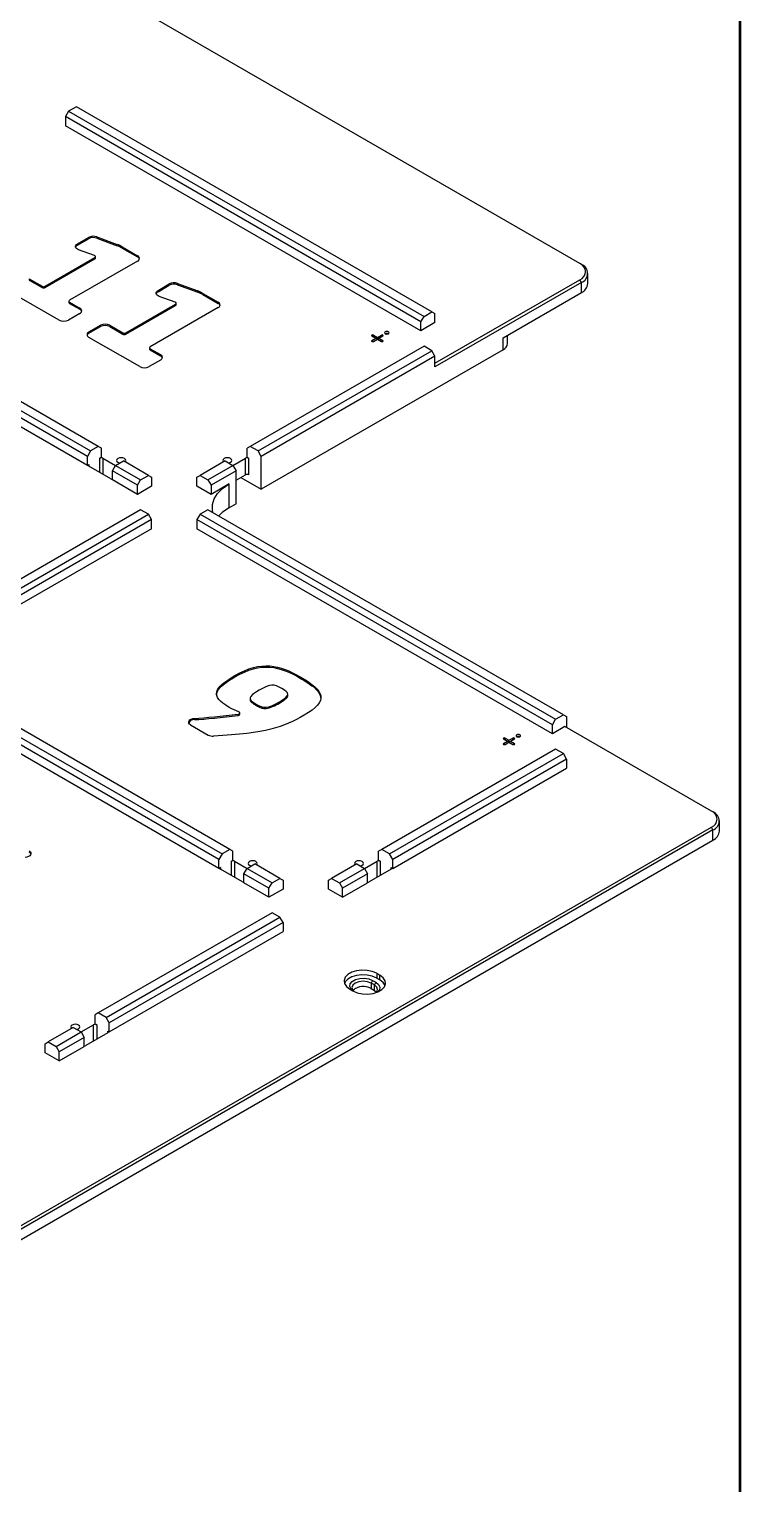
# Model space of a CAD drawing. Header units: millimetres. Extents: x 3 to 429, y 3 to 276.
# Drawn here: x 399.04 to 419.1, y 214.47 to 255.55 of the extents above; entities that cross this region are included whole.
import ezdxf

# ---------------------------------------------------------------- set-up
doc = ezdxf.new("R2010")
doc.units = ezdxf.units.MM

msp = doc.modelspace()

# ---------------------------------------------------------------- linework, layer by layer
at = {"color": 7, "linetype": 'Continuous', "lineweight": 50}
msp.add_line((419.1, 266.7), (419.1, 12.7), dxfattribs=at)
at = {"color": 7, "linetype": 'Continuous', "lineweight": 25}
for p, q in [((414.583622, 248.933291), (388.111312, 264.21543)), ((400.154224, 253.232248), (400.065836, 253.079154)), ((410.097913, 247.287759), (400.065836, 253.079154)), ((400.065836, 253.079154), (400.065836, 252.823985)), ((400.375195, 253.359811), (400.154224, 253.232248)), ((400.154224, 253.232248), (410.186302, 247.440853)), ((410.407272, 247.568416), (400.375195, 253.359811)), ((410.097913, 247.03259), (400.065836, 252.823985)), ((400.403614, 249.486376), (400.718967, 249.668425)), ((400.403614, 249.450652), (400.718967, 249.632701)), ((400.403614, 249.486376), (400.403614, 249.450652)), ((400.718967, 249.632701), (400.718967, 249.668425)), ((400.952936, 249.682939), (401.523817, 249.471093)), ((400.952936, 249.682939), (400.952936, 249.647215)), ((400.952936, 249.647215), (401.523817, 249.435369)), ((401.523817, 249.435369), (401.523817, 249.471093)), ((401.669397, 249.40336), (402.102544, 249.15331)), ((401.669397, 249.40336), (401.669397, 249.367637)), ((401.669397, 249.367637), (402.102544, 249.117586)), ((399.497579, 248.289099), (400.898832, 249.098025)), ((399.497579, 248.253376), (400.898832, 249.062301)), ((402.102544, 249.000234), (400.184134, 247.892759)), ((400.887939, 249.15407), (400.436291, 249.318242)), ((400.898832, 249.062301), (400.898832, 249.098025)), ((400.917137, 249.087814), (400.917137, 249.123538)), ((402.102544, 249.117586), (402.102544, 249.15331)), ((392.155079, 248.614439), (400.772943, 243.639452)), ((400.993913, 243.767016), (392.376049, 248.742003)), ((414.627816, 248.907769), (414.583622, 248.933291)), ((414.810874, 248.366853), (414.810874, 248.652642)), ((400.684554, 243.486359), (392.06669, 248.461346)), ((400.684554, 243.23119), (392.06669, 248.206177)), ((399.885053, 247.335603), (398.453539, 248.161998)), ((399.041449, 248.501392), (399.409191, 248.289099)), ((399.041449, 248.501392), (399.041449, 248.465668)), ((399.041449, 248.465668), (399.409191, 248.253376)), ((399.409191, 248.253376), (399.409191, 248.289099)), ((399.497579, 248.289099), (399.497579, 248.253376)), ((402.680405, 248.17201), (402.995758, 248.354059)), ((402.680405, 248.136286), (402.995758, 248.318335)), ((402.680405, 248.17201), (402.680405, 248.136286)), ((402.995758, 248.318335), (402.995758, 248.354059)), ((403.229725, 248.368573), (403.800588, 248.156739)), ((403.229725, 248.368573), (403.229725, 248.33285)), ((403.229725, 248.33285), (403.800588, 248.121016)), ((403.800588, 248.121016), (403.800588, 248.156739)), ((410.495661, 246.114131), (414.583622, 248.474061)), ((414.627816, 248.397514), (410.495661, 246.012072)), ((414.627816, 248.397514), (414.583622, 248.474061)), ((414.627816, 248.111725), (414.627816, 248.397514)), ((400.165828, 247.867247), (400.165828, 247.831523)), ((400.184134, 247.841734), (400.472963, 247.674997)), ((400.184134, 247.841734), (400.184134, 247.80601)), ((400.184134, 247.80601), (400.472963, 247.639273)), ((401.774357, 246.974743), (403.175606, 247.783667)), ((401.774357, 246.939019), (403.175606, 247.747943)), ((403.164714, 247.839712), (402.713083, 248.003875)), ((403.175606, 247.747943), (403.175606, 247.783667)), ((403.193912, 247.773456), (403.193912, 247.80918)), ((403.946176, 248.089004), (404.379337, 247.838945)), ((403.946176, 248.089004), (403.946176, 248.05328)), ((403.946176, 248.05328), (404.379337, 247.803221)), ((404.379337, 247.803221), (404.379337, 247.838945)), ((412.418107, 246.836087), (414.627816, 248.111725)), ((400.472963, 247.52192), (400.150218, 247.335603)), ((400.472963, 247.639273), (400.472963, 247.674997)), ((404.379337, 247.685869), (402.460928, 246.578394)), ((410.097913, 247.287759), (410.186302, 247.440853)), ((410.186302, 247.440853), (410.407272, 247.568416)), ((410.407272, 247.568416), (410.495661, 247.517374)), ((410.495661, 247.262205), (410.495661, 247.517374)), ((400.730348, 247.000701), (401.053093, 247.187018)), ((400.730348, 246.964978), (401.053093, 247.151294)), ((400.730348, 247.000701), (400.730348, 246.964978)), ((401.053093, 247.151294), (401.053093, 247.187018)), ((401.318258, 247.187018), (401.685969, 246.974743)), ((401.318258, 247.187018), (401.318258, 247.151294)), ((401.318258, 247.151294), (401.685969, 246.939019)), ((401.685969, 246.939019), (401.685969, 246.974743)), ((401.774357, 246.974743), (401.774357, 246.939019)), ((408.716181, 246.911532), (408.716625, 246.911788)), ((408.716181, 246.911532), (408.716625, 246.911275)), ((408.716181, 246.886275), (408.826889, 246.822365)), ((408.716625, 246.911275), (408.716625, 246.911788)), ((408.760375, 246.911788), (408.871083, 246.847878)), ((408.871083, 246.847878), (408.98179, 246.911788)), ((408.915277, 246.822365), (409.025985, 246.886275)), ((409.02554, 246.911788), (409.025985, 246.911532)), ((409.02554, 246.911788), (409.02554, 246.911275)), ((409.02554, 246.911275), (409.025985, 246.911532)), ((410.097913, 247.03259), (410.097913, 247.287759)), ((410.495661, 247.262205), (410.097913, 247.03259)), ((412.546248, 246.677854), (412.546248, 246.910062)), ((402.161831, 246.021247), (400.730348, 246.847625)), ((402.442622, 246.552882), (402.442622, 246.517158)), ((402.460928, 246.527369), (402.749741, 246.36064)), ((402.460928, 246.527369), (402.460928, 246.491645)), ((402.460928, 246.491645), (402.749741, 246.324917)), ((410.186302, 246.598932), (405.280748, 243.767016)), ((412.418107, 246.499264), (405.590107, 242.557544)), ((408.716179, 246.7332), (408.716628, 246.732941)), ((408.716181, 246.758455), (408.826889, 246.822365)), ((408.716625, 246.732942), (408.716181, 246.733199)), ((408.760375, 246.732942), (408.871083, 246.796853)), ((408.871079, 246.79685), (408.826889, 246.822365)), ((408.871083, 246.796853), (408.871083, 246.847878)), ((408.871083, 246.796853), (408.98179, 246.732942)), ((408.871087, 246.79685), (408.915277, 246.822365)), ((408.915277, 246.822365), (409.025985, 246.758455)), ((409.025538, 246.732941), (409.025987, 246.7332)), ((409.025985, 246.733199), (409.02554, 246.732942)), ((410.407272, 246.471368), (410.186302, 246.598932)), ((412.418107, 246.499264), (412.418107, 246.836087)), ((402.749741, 246.207564), (402.426996, 246.021247)), ((402.749741, 246.324917), (402.749741, 246.36064)), ((405.501719, 243.639452), (410.407272, 246.471368)), ((410.495661, 246.318275), (405.590107, 243.486359)), ((410.495661, 246.318275), (410.407272, 246.471368)), ((410.495661, 246.012072), (410.495661, 246.318275)), ((400.772943, 243.639452), (400.684554, 243.486359)), ((400.993913, 243.767016), (400.772943, 243.639452)), ((401.082302, 243.715974), (400.993913, 243.767016)), ((401.082302, 243.460805), (401.082302, 243.715974)), ((405.280748, 243.767016), (405.19236, 243.715974)), ((405.19236, 243.460805), (405.19236, 243.715974)), ((405.501719, 243.639452), (405.280748, 243.767016)), ((405.590107, 243.486359), (405.501719, 243.639452)), ((400.684554, 243.23119), (400.684554, 243.486359)), ((400.684554, 243.23119), (400.728748, 243.256703)), ((401.347467, 242.848499), (400.728748, 243.205677)), ((401.038108, 243.435292), (401.082302, 243.460805)), ((401.126496, 243.435292), (401.480024, 243.231205)), ((401.391661, 243.078155), (401.480049, 243.231248)), ((401.480049, 243.231248), (401.70102, 243.358812)), ((401.480049, 243.231248), (402.187156, 242.823044)), ((402.408127, 242.950608), (401.70102, 243.358812)), ((404.573641, 243.358812), (403.866535, 242.950608)), ((404.087506, 242.823044), (404.794612, 243.231248)), ((404.573641, 243.358812), (404.794612, 243.231248)), ((404.794612, 243.231248), (404.883001, 243.078155)), ((404.794637, 243.231205), (405.148166, 243.435292)), ((405.148166, 242.965781), (405.148166, 243.435292)), ((405.19236, 243.460805), (405.236554, 243.435292)), ((405.236554, 243.435292), (405.236554, 242.965781)), ((405.590107, 242.557544), (405.590107, 243.486359)), ((402.098768, 242.669951), (401.391661, 243.078155)), ((401.391661, 242.822986), (401.391661, 243.078155)), ((402.098768, 242.414782), (401.391661, 242.822986)), ((402.098768, 242.669951), (402.187156, 242.823044)), ((402.187156, 242.823044), (402.408127, 242.950608)), ((402.408127, 242.950608), (402.496515, 242.899566)), ((402.496515, 242.899566), (402.496515, 242.644397)), ((403.778146, 242.899566), (403.866535, 242.950608)), ((403.778146, 242.644397), (403.778146, 242.899566)), ((403.866535, 242.950608), (404.087506, 242.823044)), ((404.087506, 242.823044), (404.175894, 242.669951)), ((404.883001, 243.078155), (404.175894, 242.669951)), ((404.883001, 242.14934), (404.883001, 243.078155)), ((404.883001, 242.812705), (405.148166, 242.965781)), ((405.015554, 242.889226), (405.590107, 242.557544)), ((402.098768, 242.414782), (402.098768, 242.669951)), ((402.496515, 242.644397), (402.098768, 242.414782)), ((404.175894, 242.414782), (403.778146, 242.644397)), ((404.684127, 242.708179), (404.175894, 242.414782)), ((404.175894, 242.669951), (404.175894, 242.414782)), ((404.684127, 242.034533), (404.684127, 242.708179)), ((402.187156, 241.981123), (397.281603, 239.149208)), ((402.408127, 241.853559), (402.187156, 241.981123)), ((404.087506, 241.981123), (403.866535, 241.853559)), ((414.119583, 236.189728), (404.087506, 241.981123)), ((404.883001, 242.14934), (404.684127, 242.034533)), ((397.502574, 239.021644), (402.408127, 241.853559)), ((402.496515, 241.700466), (397.590962, 238.868551)), ((402.496515, 241.700466), (402.408127, 241.853559)), ((402.496515, 241.445297), (402.496515, 241.700466)), ((403.866535, 241.853559), (403.778146, 241.700466)), ((413.810224, 235.909071), (403.778146, 241.700466)), ((403.778146, 241.700466), (403.778146, 241.445297)), ((403.866535, 241.853559), (413.898612, 236.062164)), ((402.496515, 241.445297), (397.590962, 238.613382)), ((413.810224, 235.653902), (403.778146, 241.445297)), ((404.396865, 232.107671), (395.779001, 237.082658)), ((395.867389, 237.235751), (404.485253, 232.260764)), ((404.706224, 232.388328), (396.08836, 237.363315)), ((404.844636, 237.259398), (404.844636, 237.295121)), ((406.695213, 237.225242), (406.695213, 237.260966)), ((404.396865, 231.852502), (395.779001, 236.827489)), ((405.275443, 236.6572), (405.275443, 236.612545)), ((406.343155, 236.730562), (406.343155, 236.775216)), ((404.939275, 236.171252), (404.939275, 236.206976)), ((404.987493, 236.206378), (404.987493, 236.242101)), ((405.432577, 236.46445), (405.432577, 236.500174)), ((403.599322, 235.904784), (404.094771, 235.618767)), ((403.71276, 236.088998), (403.71276, 236.053275)), ((413.810224, 235.909071), (413.898612, 236.062164)), ((413.810224, 235.653902), (413.810224, 235.909071)), ((414.163777, 235.858004), (413.810224, 235.653902)), ((413.898612, 236.062164), (414.119583, 236.189728)), ((414.119583, 236.189728), (414.207971, 236.138686)), ((418.295932, 233.472562), (414.163777, 235.858004)), ((414.207971, 236.138686), (414.207971, 235.832492)), ((412.428492, 235.532844), (412.428936, 235.5331)), ((412.428492, 235.532844), (412.428936, 235.532587)), ((412.428492, 235.507587), (412.539199, 235.443677)), ((412.428492, 235.379767), (412.539199, 235.443677)), ((412.428936, 235.532587), (412.428936, 235.5331)), ((412.472686, 235.5331), (412.583394, 235.46919)), ((412.472686, 235.354254), (412.583394, 235.418164)), ((412.58339, 235.418162), (412.539199, 235.443677)), ((412.583394, 235.46919), (412.694101, 235.5331)), ((412.583394, 235.418164), (412.583394, 235.46919)), ((412.583394, 235.418164), (412.694101, 235.354254)), ((412.583397, 235.418162), (412.627588, 235.443677)), ((412.627588, 235.443677), (412.738295, 235.507587)), ((412.627588, 235.443677), (412.738295, 235.379767)), ((412.737851, 235.5331), (412.738295, 235.532844)), ((412.737851, 235.5331), (412.737851, 235.532587)), ((412.737851, 235.532587), (412.738295, 235.532844)), ((413.898612, 235.220244), (408.993059, 232.388328)), ((409.21403, 232.260764), (414.119583, 235.09268)), ((412.428489, 235.354512), (412.428939, 235.354253)), ((412.428936, 235.354254), (412.428492, 235.354511)), ((412.737848, 235.354253), (412.738298, 235.354512)), ((412.738295, 235.354511), (412.737851, 235.354254)), ((414.119583, 235.09268), (413.898612, 235.220244)), ((414.207971, 234.939587), (414.119583, 235.09268)), ((414.207971, 234.939587), (409.302418, 232.107671)), ((409.302418, 231.852502), (414.207971, 234.684418)), ((414.207971, 234.939587), (414.207971, 234.684418)), ((418.340127, 233.447041), (418.295932, 233.472562)), ((389.408411, 216.336921), (418.295932, 233.013332)), ((418.340127, 232.936786), (389.452605, 216.260374)), ((418.340127, 232.936786), (418.295932, 233.013332)), ((418.340127, 232.650997), (418.340127, 232.936786)), ((418.523185, 232.906124), (418.523185, 233.191913)), ((389.452605, 215.974585), (418.340127, 232.650997)), ((404.485253, 232.260764), (404.396865, 232.107671)), ((404.396865, 231.852502), (404.396865, 232.107671)), ((404.706224, 232.388328), (404.485253, 232.260764)), ((404.794612, 232.337286), (404.706224, 232.388328)), ((404.794612, 232.082117), (404.794612, 232.337286)), ((408.993059, 232.388328), (408.90467, 232.337286)), ((408.90467, 232.082117), (408.90467, 232.337286)), ((409.21403, 232.260764), (408.993059, 232.388328)), ((409.302418, 232.107671), (409.21403, 232.260764)), ((409.302418, 231.852502), (409.302418, 232.107671)), ((404.396865, 231.852502), (404.441059, 231.878015)), ((405.059777, 231.469811), (404.441059, 231.826989)), ((404.750418, 232.056604), (404.794612, 232.082117)), ((404.838806, 232.056604), (405.192335, 231.852517)), ((405.103972, 231.699467), (405.19236, 231.85256)), ((405.811078, 231.291263), (405.103972, 231.699467)), ((405.103972, 231.444298), (405.103972, 231.699467)), ((405.19236, 231.85256), (405.413331, 231.980124)), ((405.19236, 231.85256), (405.899467, 231.444356)), ((406.120438, 231.57192), (405.413331, 231.980124)), ((408.285952, 231.980124), (407.578845, 231.57192)), ((407.799816, 231.444356), (408.506923, 231.85256)), ((408.595311, 231.699467), (407.888204, 231.291263)), ((408.285952, 231.980124), (408.506923, 231.85256)), ((408.506923, 231.85256), (408.595311, 231.699467)), ((408.506948, 231.852517), (408.860476, 232.056604)), ((408.595311, 231.444298), (408.595311, 231.699467)), ((409.258224, 231.826989), (408.639505, 231.469811)), ((408.90467, 232.082117), (408.948865, 232.056604)), ((409.258224, 231.878015), (409.302418, 231.852502)), ((405.811078, 231.036094), (405.103972, 231.444298)), ((405.811078, 231.291263), (405.899467, 231.444356)), ((405.811078, 231.036094), (405.811078, 231.291263)), ((405.899467, 231.444356), (406.120438, 231.57192)), ((406.120438, 231.57192), (406.208826, 231.520878)), ((406.208826, 231.520878), (406.208826, 231.265709)), ((407.490457, 231.520878), (407.578845, 231.57192)), ((407.490457, 231.265709), (407.490457, 231.520878)), ((407.578845, 231.57192), (407.799816, 231.444356)), ((407.799816, 231.444356), (407.888204, 231.291263)), ((407.888204, 231.036094), (408.595311, 231.444298)), ((407.888204, 231.036094), (407.888204, 231.291263)), ((406.208826, 231.265709), (405.811078, 231.036094)), ((407.888204, 231.036094), (407.490457, 231.265709)), ((405.899467, 230.602435), (400.993913, 227.77052)), ((401.214884, 227.642956), (406.120438, 230.474871)), ((406.120438, 230.474871), (405.899467, 230.602435)), ((406.208826, 230.321778), (406.120438, 230.474871)), ((406.208826, 230.321778), (401.303273, 227.489863)), ((401.303273, 227.234694), (406.208826, 230.066609)), ((406.208826, 230.321778), (406.208826, 230.066609)), ((408.850533, 228.889834), (408.94334, 228.836257)), ((408.850533, 228.889834), (408.850533, 228.757146)), ((408.94334, 228.703569), (408.94334, 228.836257)), ((408.085973, 228.448463), (408.178781, 228.394886)), ((408.735628, 228.690813), (408.691434, 228.614266)), ((408.691434, 228.614266), (408.691434, 228.461165)), ((408.784241, 228.560689), (408.691434, 228.614266)), ((408.691434, 228.461165), (408.784241, 228.407588)), ((408.735628, 228.690813), (408.828436, 228.637236)), ((408.828436, 228.637236), (408.784241, 228.560689)), ((408.784241, 228.407588), (408.784241, 228.560689)), ((408.784241, 228.407588), (408.847479, 228.355299)), ((408.850533, 228.757146), (408.94334, 228.703569)), ((400.993913, 227.77052), (400.905525, 227.719477)), ((400.905525, 227.464308), (400.905525, 227.719477)), ((401.214884, 227.642956), (400.993913, 227.77052)), ((401.303273, 227.489863), (401.214884, 227.642956)), ((400.286807, 227.362316), (399.5797, 226.954111)), ((399.800671, 226.826548), (400.507777, 227.234752)), ((400.286807, 227.362316), (400.507777, 227.234752)), ((400.507777, 227.234752), (400.596166, 227.081659)), ((400.507803, 227.234708), (400.861331, 227.438796)), ((401.259078, 227.209181), (400.64036, 226.852002)), ((400.905525, 227.464308), (400.949719, 227.438796)), ((401.259078, 227.260206), (401.303273, 227.234694)), ((401.303273, 227.234694), (401.303273, 227.489863)), ((399.491311, 226.903069), (399.5797, 226.954111)), ((399.491311, 226.6479), (399.491311, 226.903069)), ((399.5797, 226.954111), (399.800671, 226.826548)), ((399.800671, 226.826548), (399.889059, 226.673455)), ((400.596166, 227.081659), (399.889059, 226.673455)), ((399.889059, 226.418286), (400.596166, 226.82649)), ((400.596166, 226.82649), (400.596166, 227.081659)), ((399.889059, 226.418286), (399.491311, 226.6479)), ((399.889059, 226.418286), (399.889059, 226.673455))]:
    msp.add_line(p, q, dxfattribs=at)
at = {"color": 8, "linetype": 'Continuous', "lineweight": 25}
for p, q in [((408.760375, 246.911788), (408.760375, 246.860763)), ((408.98179, 246.860763), (408.98179, 246.911788)), ((408.716181, 246.758455), (408.760372, 246.73294)), ((408.981794, 246.73294), (409.025985, 246.758455)), ((400.728748, 243.256703), (400.728748, 243.205677)), ((401.038108, 243.027088), (401.038108, 243.435292)), ((401.126496, 243.435292), (401.126496, 242.976063)), ((412.472686, 235.5331), (412.472686, 235.482075)), ((412.694101, 235.482075), (412.694101, 235.5331)), ((412.428492, 235.379767), (412.472682, 235.354252)), ((412.694105, 235.354252), (412.738295, 235.379767)), ((404.441059, 231.878015), (404.441059, 231.826989)), ((404.750418, 231.6484), (404.750418, 232.056604)), ((404.838806, 232.056604), (404.838806, 231.597375)), ((408.860476, 231.597375), (408.860476, 232.056604)), ((408.948865, 232.056604), (408.948865, 231.6484)), ((409.258224, 231.826989), (409.258224, 231.878015)), ((400.861331, 226.979566), (400.861331, 227.438796)), ((400.949719, 227.438796), (400.949719, 227.030592)), ((401.259078, 227.209181), (401.259078, 227.260206))]:
    msp.add_line(p, q, dxfattribs=at)
at = {"color": 7, "linetype": 'Continuous', "lineweight": 25, "flags": 128}
for points in [[(400.436291, 249.318242), (400.403505, 249.333363), (400.377365, 249.352315), (400.359182, 249.374148), (400.349866, 249.397769), (400.349883, 249.421995), (400.359233, 249.445612), (400.377448, 249.467437), (400.403614, 249.486376)], [(400.898832, 249.098025), (400.907554, 249.104338), (400.913625, 249.111613), (400.916742, 249.119485), (400.916748, 249.127561), (400.913642, 249.135434), (400.907581, 249.142712), (400.898868, 249.149029), (400.887939, 249.15407)], [(402.713083, 248.003875), (402.680297, 248.018996), (402.654157, 248.037948), (402.635973, 248.059781), (402.626657, 248.083403), (402.626674, 248.107628), (402.636024, 248.131245), (402.654239, 248.15307), (402.680405, 248.17201)], [(403.175606, 247.783667), (403.184328, 247.78998), (403.1904, 247.797255), (403.193517, 247.805127), (403.193522, 247.813202), (403.190417, 247.821076), (403.184356, 247.828354), (403.175642, 247.834671), (403.164714, 247.839712)], [(409.092054, 246.949929), (409.11233, 246.942108), (409.136248, 246.939361), (409.160166, 246.942108), (409.180442, 246.949929), (409.19399, 246.961634), (409.198748, 246.975442), (409.19399, 246.989249), (409.180442, 247.000955), (409.160166, 247.008776), (409.136248, 247.011522), (409.11233, 247.008776), (409.092054, 247.000955), (409.078505, 246.989249), (409.073748, 246.975442), (409.078505, 246.961634), (409.092054, 246.949929)], [(401.745723, 243.333006), (401.75752, 243.345756), (401.767273, 243.374062), (401.75752, 243.402367), (401.729746, 243.426363), (401.68818, 243.442396), (401.639148, 243.448027), (401.590117, 243.442396), (401.54855, 243.426363), (401.520776, 243.402367), (401.511023, 243.374062), (401.520776, 243.345756), (401.54855, 243.32176), (401.54855, 243.32176)], [(401.54855, 243.32176), (401.590117, 243.305727), (401.604176, 243.302905)], [(404.670485, 243.302905), (404.684545, 243.305727), (404.726111, 243.32176), (404.753885, 243.345756), (404.763638, 243.374062), (404.753885, 243.402367), (404.726111, 243.426363), (404.684545, 243.442396), (404.635513, 243.448027), (404.586482, 243.442396), (404.544915, 243.426363), (404.517141, 243.402367), (404.507388, 243.374062), (404.517141, 243.345756), (404.528939, 243.333006)], [(404.227595, 241.900251), (404.214359, 241.963087), (404.214359, 242.126607), (404.263546, 242.287643), (404.360425, 242.441302), (404.502053, 242.582915), (404.684127, 242.708179)], [(404.684127, 242.034533), (404.502053, 241.909269), (404.392438, 241.80509)], [(404.939275, 236.206976), (404.955772, 236.2107), (404.969797, 236.216946), (404.980223, 236.225213), (404.986213, 236.234837), (404.987285, 236.245044), (404.983353, 236.255015), (404.974733, 236.263948), (404.962118, 236.271127)], [(403.599322, 235.904784), (403.567688, 235.929082), (403.549002, 235.957498), (403.54474, 235.987794), (403.555235, 236.017579), (403.579662, 236.044505), (403.616093, 236.066449), (403.661657, 236.08168), (403.71276, 236.088998)], [(412.804364, 235.571241), (412.824641, 235.56342), (412.848559, 235.560673), (412.872476, 235.56342), (412.892753, 235.571241), (412.906301, 235.582946), (412.911059, 235.596754), (412.906301, 235.610561), (412.892753, 235.622267), (412.872476, 235.630088), (412.848559, 235.632834), (412.824641, 235.630088), (412.804364, 235.622267), (412.790816, 235.610561), (412.786059, 235.596754), (412.790816, 235.582946), (412.804364, 235.571241)], [(399.039789, 232.348114), (399.071438, 232.323801), (399.090122, 232.295364), (399.094365, 232.26505), (399.083833, 232.235251), (399.059357, 232.20832), (399.022869, 232.186382), (398.977249, 232.17117), (398.926101, 232.163885)], [(405.458034, 231.954318), (405.469831, 231.967068), (405.479584, 231.995373), (405.469831, 232.023679), (405.442057, 232.047675), (405.40049, 232.063708), (405.351459, 232.069338), (405.302428, 232.063708), (405.260861, 232.047675), (405.233087, 232.023679), (405.223334, 231.995373), (405.233087, 231.967068), (405.260861, 231.943072), (405.260861, 231.943072)], [(405.260861, 231.943072), (405.302428, 231.927039), (405.316487, 231.924217)], [(408.382796, 231.924217), (408.396855, 231.927039), (408.438422, 231.943072), (408.466196, 231.967068), (408.475949, 231.995373), (408.466196, 232.023679), (408.438422, 232.047675), (408.396855, 232.063708), (408.347824, 232.069338), (408.298793, 232.063708), (408.257226, 232.047675), (408.229452, 232.023679), (408.219699, 231.995373), (408.229452, 231.967068), (408.241249, 231.954318)], [(408.850533, 228.889834), (408.727347, 228.943069), (408.583171, 228.974112), (408.429685, 228.980449), (408.279324, 228.961567), (408.144269, 228.918994), (408.03546, 228.856181), (407.961715, 228.778215), (407.929005, 228.691413), (407.939983, 228.602807), (407.993758, 228.519576), (408.085973, 228.448463)], [(408.850533, 228.757146), (408.727347, 228.810381), (408.583171, 228.841424), (408.429685, 228.847761), (408.279324, 228.828879), (408.144269, 228.786306), (408.03546, 228.723493), (407.961715, 228.645527), (407.939984, 228.602804)], [(408.178781, 228.394886), (408.301967, 228.341651), (408.446143, 228.310608), (408.599629, 228.30427), (408.74999, 228.323153), (408.885045, 228.365726), (408.993853, 228.428539), (409.067599, 228.506505), (409.100308, 228.593307), (409.089331, 228.681912), (409.035556, 228.765143), (408.94334, 228.836257)], [(408.190737, 228.388194), (408.125555, 228.444208), (408.091567, 228.517435), (408.103012, 228.592957), (408.158511, 228.661665), (408.251369, 228.715271), (408.370387, 228.747309), (408.501209, 228.753917), (408.628056, 228.734296), (408.735628, 228.690813)], [(408.691434, 228.614266), (408.589037, 228.653763), (408.468253, 228.667633), (408.347469, 228.653763), (408.245072, 228.614266), (408.176654, 228.555154), (408.152628, 228.485427), (408.176654, 228.415699), (408.218118, 228.374305)], [(408.842149, 228.348977), (408.85266, 228.362122), (408.876686, 228.43185), (408.85266, 228.501577), (408.784241, 228.560689)], [(408.828436, 228.637236), (408.903758, 228.575136), (408.937747, 228.501909), (408.926301, 228.426387), (408.87561, 228.361739)], [(409.08933, 228.549228), (409.035556, 228.632455), (408.94334, 228.703569)], [(400.38365, 227.306409), (400.39771, 227.30923), (400.439276, 227.325264), (400.46705, 227.34926), (400.476803, 227.377565), (400.46705, 227.40587), (400.439276, 227.429866), (400.39771, 227.4459), (400.348678, 227.45153), (400.299647, 227.4459), (400.25808, 227.429866), (400.230306, 227.40587), (400.220553, 227.377565), (400.230306, 227.34926), (400.242104, 227.336509)]]:
    msp.add_lwpolyline(points, dxfattribs=at)
at = {"color": 7, "linetype": 'Continuous', "lineweight": 25}
for centre, radius, start, end in [((400.450019, 249.356565), 0.104909, 116.2530043, 160.2728404), ((400.852627, 249.406861), 0.293736, 70.032179, 117.0672749), ((400.852627, 249.371137), 0.293736, 70.032179, 117.0672749), ((401.193822, 248.571503), 0.958206, 60.2432946, 69.855501), ((401.193822, 248.535779), 0.958206, 60.2432946, 69.855501), ((400.886532, 249.09045), 0.030718, 293.6023705, 355.0774885), ((402.073495, 249.076772), 0.081865, 290.7834208, 69.2165792), ((402.058331, 249.025455), 0.102191, 19.1097216, 64.3644337), ((414.496475, 248.703676), 0.245596, 290.7834208, 69.2165792), ((414.530987, 248.652642), 0.272885, 290.7834208, 69.2165792), ((399.453385, 248.374394), 0.096064, 242.6096722, 297.3903278), ((399.453385, 248.33867), 0.096064, 242.6096722, 297.3903278), ((402.72681, 248.042198), 0.104909, 116.2529904, 160.2728543), ((403.129418, 248.092494), 0.293736, 70.03257, 117.0672709), ((403.129418, 248.056771), 0.293736, 70.03257, 117.0672709), ((403.470597, 247.25714), 0.958213, 60.2433184, 69.855998), ((403.470597, 247.221416), 0.958213, 60.2433184, 69.855998), ((414.498089, 248.398044), 0.314337, 294.3746583, 354.3052007), ((400.197107, 247.834642), 0.031434, 185.6947993, 245.6253417), ((400.193817, 247.867247), 0.027288, 110.7834208, 249.2165792), ((403.163307, 247.776092), 0.030718, 293.6023491, 355.0775099), ((404.350288, 247.762407), 0.081865, 290.7834208, 69.2165792), ((404.335125, 247.71109), 0.102191, 19.1097216, 64.3644337), ((400.017635, 247.591487), 0.288192, 242.6096722, 297.3903278), ((400.443914, 247.598458), 0.081865, 290.7834208, 69.2165792), ((400.428751, 247.547142), 0.102191, 19.1097216, 64.3644337), ((400.759397, 246.924163), 0.081865, 110.7834208, 249.2165792), ((400.77456, 246.872846), 0.102191, 115.6355663, 160.8902784), ((401.185676, 246.931135), 0.288192, 62.6096722, 117.3903278), ((401.185676, 246.895411), 0.288192, 62.6096722, 117.3903278), ((401.730163, 247.060038), 0.096064, 242.6096722, 297.3903278), ((401.730163, 247.024314), 0.096064, 242.6096722, 297.3903278), ((409.136248, 246.864622), 0.096068, 62.6157528, 117.3842472), ((402.473901, 246.520277), 0.031434, 185.6947993, 245.6253417), ((402.470611, 246.552882), 0.027288, 110.7834208, 249.2165792), ((412.327298, 246.699688), 0.220036, 294.3746583, 354.3052007), ((402.720692, 246.284102), 0.081865, 290.7834208, 69.2165792), ((402.705529, 246.232785), 0.102191, 19.1097216, 64.3644337), ((402.294413, 246.27713), 0.288192, 242.6096722, 297.3903278), ((400.738431, 243.23119), 0.027288, 110.7834208, 249.2165792), ((401.082302, 243.349998), 0.096064, 62.6096722, 117.3903278), ((405.19236, 243.349998), 0.096064, 62.6096722, 117.3903278), ((401.38986, 242.928095), 0.090181, 241.9597609, 271.1440967), ((405.19236, 242.880487), 0.096064, 62.6096722, 117.3903278), ((404.941149, 236.219337), 0.048122, 267.7679035, 344.3772843), ((403.696308, 235.885726), 0.168354, 84.3922292, 152.5010192), ((404.224049, 235.864076), 0.277288, 242.2108384, 273.9788022), ((412.848559, 235.485934), 0.096068, 62.6157528, 117.3842472), ((418.208786, 233.242947), 0.245596, 290.7834208, 69.2165792), ((418.243297, 233.191913), 0.272885, 290.7834208, 69.2165792), ((418.210399, 232.937316), 0.314337, 294.3746583, 354.3052007), ((398.996931, 232.221467), 0.100518, 18.7117939, 64.7623614), ((404.450742, 231.852502), 0.027288, 110.7834208, 249.2165792), ((404.794612, 231.97131), 0.096064, 62.6096722, 117.3903278), ((408.90467, 231.97131), 0.096064, 62.6096722, 117.3903278), ((409.248541, 231.852502), 0.027288, 290.7834208, 69.2165792), ((405.102171, 231.549406), 0.090181, 241.9597609, 271.1440967), ((408.597112, 231.549406), 0.090181, 268.8559033, 298.0402391), ((408.473263, 228.078042), 0.440887, 60.340498, 131.3764643), ((400.905525, 227.353501), 0.096064, 62.6096722, 117.3903278), ((401.249395, 227.234694), 0.027288, 290.7834208, 69.2165792), ((400.597966, 226.931598), 0.090181, 268.8559033, 298.0402391)]:
    msp.add_arc(centre, radius, start, end, dxfattribs=at)
for centre, major_axis, ratio, start_param, end_param in [((408.781806, 246.898904), (0.075777, 0), 0.333297216, 2.617993878, 3.665191429), ((408.7385, 246.873904), (0.04375, 0), 0.999891648, 1.047197551, 2.094395102), ((408.7385, 246.923908), (-0.037888, 0.065625), 0.333351392, 1.570831514, 2.618029065), ((409.003665, 246.873904), (0.04375, 0), 0.999891648, 1.047197551, 2.094395102), ((409.003665, 246.923908), (0.037888, 0.065625), 0.333351392, 3.665156242, 4.712353793), ((408.96036, 246.898904), (0.075777, 0), 0.333297216, 5.759586532, 6.806784083), ((408.781806, 246.745827), (0.075777, 0), 0.333297216, 2.617993878, 3.665191429), ((408.7385, 246.770827), (0.04375, 0), 0.999891648, 4.188790205, 5.235987756), ((409.003665, 246.770827), (0.04375, 0), 0.999891648, 4.188790205, 5.235987756), ((408.96036, 246.745827), (0.075777, 0), 0.333297216, 5.759586532, 6.806784083), ((412.494117, 235.520216), (0.075777, 0), 0.333297216, 2.617993878, 3.665191429), ((412.450811, 235.495216), (0.04375, 0), 0.999891648, 1.047197551, 2.094395102), ((412.450811, 235.545219), (-0.037888, 0.065625), 0.333351392, 1.570831514, 2.618029065), ((412.715976, 235.495216), (0.04375, 0), 0.999891648, 1.047197551, 2.094395102), ((412.715976, 235.545219), (0.037888, 0.065625), 0.333351392, 3.665156242, 4.712353793), ((412.67267, 235.520216), (0.075777, 0), 0.333297216, 5.759586532, 6.806784083), ((412.494117, 235.367139), (0.075777, 0), 0.333297216, 2.617993878, 3.665191429), ((412.450811, 235.392139), (0.04375, 0), 0.999891648, 4.188790205, 5.235987756), ((412.715976, 235.392139), (0.04375, 0), 0.999891648, 4.188790205, 5.235987756), ((412.67267, 235.367139), (0.075777, 0), 0.333297216, 5.759586532, 6.806784083)]:
    msp.add_ellipse(centre, major_axis=major_axis, ratio=ratio, start_param=start_param, end_param=end_param, dxfattribs=at)
for points in [[(404.844636, 237.295121), (405.602218, 237.732464), (406.107302, 237.600359), (406.695213, 237.260966)], [(404.844636, 237.259398), (405.602218, 237.69674), (406.107302, 237.564636), (406.695213, 237.225242)], [(404.686841, 236.397655), (404.130478, 236.718836), (404.252798, 236.95346), (404.844636, 237.295121)], [(406.695213, 237.260966), (407.38967, 236.860064), (407.508031, 236.582161), (406.805687, 236.176707)], [(403.71276, 236.088998), (404.019592, 236.107179), (404.485398, 236.145474), (404.939275, 236.206976)], [(404.962118, 236.271127), (404.871496, 236.309755), (404.790516, 236.337804), (404.686841, 236.397655)], [(403.71276, 236.053275), (404.019592, 236.071456), (404.485398, 236.10975), (404.939275, 236.171252)], [(406.805687, 236.176707), (406.211769, 235.833845), (405.731563, 235.660738), (404.243289, 235.587456)]]:
    msp.add_open_spline(points, degree=3, dxfattribs=at)
for points, knots in [([(404.332856, 236.751555), (404.336851, 236.786161), (404.349242, 236.893477), (404.536558, 237.0717), (404.733463, 237.191665), (404.844636, 237.259398)], [0, 0, 0, 0, 0.171660903, 0.532319179, 1, 1, 1, 1]), ([(406.174355, 236.928393), (405.945518, 237.060497), (405.86659, 237.074174), (405.535165, 236.882846), (405.199782, 236.689234), (405.215586, 236.62544), (405.432577, 236.500174)], [2, 2, 2, 2, 3, 3, 3, 4, 4, 4, 4]), ([(406.695213, 237.225242), (406.807677, 237.156512), (407.010078, 237.032821), (407.236655, 236.83622), (407.260738, 236.701183), (407.271189, 236.642587)], [0, 0, 0, 0, 0.414474006, 0.745922718, 1, 1, 1, 1]), ([(405.279471, 236.617297), (405.280644, 236.603343), (405.28357, 236.568541), (405.345898, 236.516798), (405.401457, 236.483244), (405.432577, 236.46445)], [0, 0, 0, 0, 0.227453405, 0.567280456, 1, 1, 1, 1]), ([(405.432577, 236.500174), (405.669331, 236.363499), (405.771919, 236.363481), (406.103374, 236.554826), (406.434799, 236.746154), (406.387448, 236.805377), (406.174355, 236.928393)], [0, 0, 0, 0, 1, 1, 1, 2, 2, 2, 2]), ([(405.432577, 236.46445), (405.46763, 236.444813), (405.52939, 236.410213), (405.629682, 236.372289), (405.731584, 236.364313), (405.827367, 236.384372), (405.954062, 236.434525), (406.085265, 236.507266), (406.213265, 236.584812), (406.292478, 236.64366), (406.329984, 236.691053), (406.347504, 236.720282), (406.342283, 236.733749), (406.341848, 236.734871)], [0, 0, 0, 0, 0.115792377, 0.204019137, 0.279115658, 0.349511635, 0.440058006, 0.641903838, 0.778353833, 0.881157606, 0.943507181, 0.995294495, 1, 1, 1, 1])]:
    msp.add_open_spline(points, degree=3, knots=knots, dxfattribs=at)

doc.saveas('drawing.dxf')
